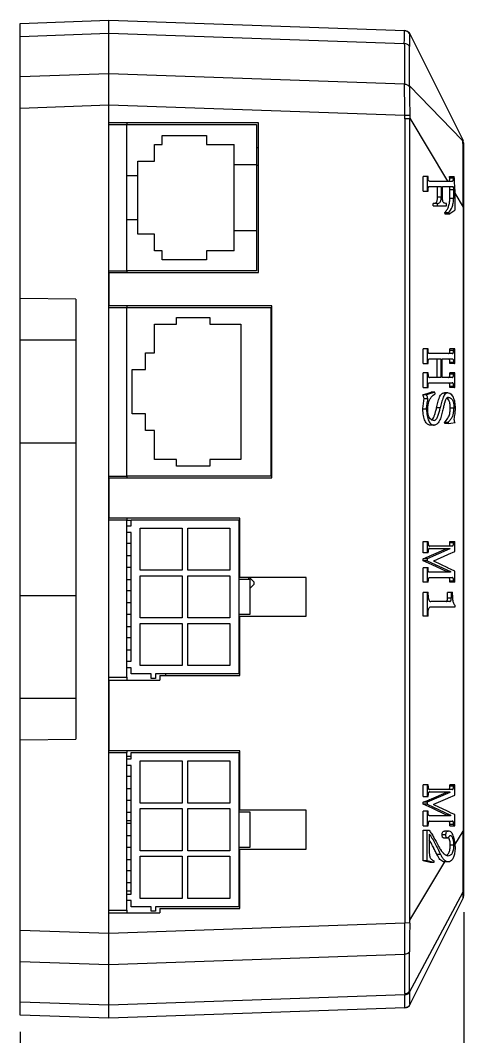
# Model space of a CAD drawing. Header units: millimetres. Extents: x -297 to 297, y -210 to 210.
# Drawn here: x 188.4 to 228.4, y 3.1 to 94.7 of the extents above; entities that cross this region are included whole.
import ezdxf

# ---------------------------------------------------------------- set-up
doc = ezdxf.new("R2010")
doc.units = ezdxf.units.MM
doc.layers.get('0').update_dxf_attribs({"lineweight": 20})
doc.styles.add('标准', font='')
doc.styles.get('标准').set_extended_font_data('arial')
doc.dimstyles.new('标准', dxfattribs={"dimscale": 1.5, "dimtxt": 3.333333, "dimasz": 5, "dimexe": 2, "dimexo": 1, "dimgap": 1.5, "dimtad": 1, "dimdec": 1, "dimdsep": 46, "dimtxsty": '标准', "dimcen": 2.5, "dimdle": 10, "dimclrd": 256, "dimclre": 256, "dimclrt": 7, "dimadec": 0, "dimazin": 0, "dimtfac": 0.714286, "dimtdec": 1, "dimtmove": 0, "dimatfit": 3, "dimfxl": 0, "dimtolj": 1, "dimarcsym": 0})

# ---------------------------------------------------------------- blocks, each defined once
blk = doc.blocks.new('*X9')
for points in [[(188.42, -9.115), (195.92, -7.865), (195.92, -10.365)], [(228.42, -9.115), (220.92, -7.865), (220.92, -10.365)]]:
    blk.add_hatch(color=256).paths.add_polyline_path(points, flags=0)
at = {"linetype": 'Continuous'}
for p, q in [((228.42, 14.282), (228.42, -12.115)), ((188.42, 3.501), (188.42, -12.115))]:
    blk.add_line(p, q, dxfattribs=at)
blk.add_line((188.42, -9.115), (228.42, -9.115))
at = {"color": 7, "insert": (208.42, -4.313), "char_height": 5, "width": 14.6875, "attachment_point": 5, "style": '标准'}
blk.add_mtext('40', dxfattribs=at)

msp = doc.modelspace()

# ---------------------------------------------------------------- linework, layer by layer
at = {"color": 7}
for p, q in [((188.42, 94.442), (196.42, 94.721)), ((188.42, 5.001), (188.42, 94.442)), ((196.42, 85.471), (196.42, 94.721)), ((196.42, 4.721), (196.42, 94.721)), ((196.42, 94.721), (223.123, 93.789)), ((188.42, 93.273), (196.42, 93.553)), ((196.42, 93.549), (223.064, 92.619)), ((223.35, 93.725), (223.123, 93.789)), ((223.522, 93.565), (223.35, 93.725)), ((223.552, 93.513), (223.389, 93.701)), ((223.553, 93.513), (223.522, 93.565)), ((223.552, 93.513), (228.367, 83.884)), ((223.531, 88.823), (223.519, 92.366)), ((196.42, 89.889), (188.42, 89.609)), ((223.085, 88.95), (196.42, 89.88)), ((223.531, 88.715), (223.531, 88.823)), ((223.531, 88.823), (228.287, 83.915)), ((196.42, 87.06), (188.42, 86.781)), ((223.119, 86.123), (196.42, 87.055)), ((223.553, 86.137), (223.119, 86.123)), ((223.123, 85.839), (223.119, 86.123)), ((223.553, 86.137), (223.553, 85.891)), ((209.92, 85.471), (196.42, 85.471)), ((196.42, 85.321), (198.02, 85.321)), ((198.02, 85.471), (198.02, 85.321)), ((198.02, 72.121), (198.02, 85.321)), ((198.02, 85.321), (209.72, 85.321)), ((209.72, 85.321), (209.72, 72.121)), ((209.92, 71.971), (209.92, 85.471)), ((223.552, 85.839), (223.123, 85.839)), ((223.552, 85.891), (226.955, 80.22)), ((223.552, 49.721), (223.552, 85.839)), ((201.22, 83.521), (201.22, 84.321)), ((201.22, 84.321), (205.22, 84.321)), ((205.22, 84.321), (205.22, 83.521)), ((200.52, 82.021), (200.52, 83.521)), ((200.52, 83.521), (201.22, 83.521)), ((205.22, 83.521), (207.72, 83.521)), ((207.72, 73.921), (207.72, 83.521)), ((228.301, 83.891), (228.284, 83.918)), ((228.42, 15.782), (228.42, 83.661)), ((209.92, 83.221), (209.72, 83.221)), ((199.02, 75.421), (199.02, 82.021)), ((199.02, 82.021), (200.52, 82.021)), ((207.72, 81.721), (209.72, 81.721)), ((209.92, 81.621), (209.72, 81.621)), ((198.02, 80.721), (199.02, 80.721)), ((224.774, 79.317), (224.774, 80.637)), ((225.214, 80.637), (224.774, 80.637)), ((225.11, 80.637), (225.11, 80.454)), ((225.214, 80.454), (225.214, 80.637)), ((227.145, 80.637), (227.567, 80.637)), ((225.11, 80.454), (225.11, 80.22)), ((225.11, 80.22), (225.11, 79.734)), ((225.11, 79.734), (225.11, 79.499)), ((225.286, 79.722), (225.33, 79.734)), ((225.329, 80.22), (227.387, 80.22)), ((225.33, 79.734), (226.394, 79.734)), ((226.059, 78.764), (226.059, 79.734)), ((226.394, 79.734), (226.394, 78.764)), ((226.499, 78.764), (226.499, 79.734)), ((226.499, 79.734), (227.394, 79.734)), ((227.155, 80.371), (227.154, 80.47)), ((227.485, 80.47), (227.155, 80.47)), ((224.774, 79.317), (225.214, 79.317)), ((225.11, 79.499), (225.11, 79.317)), ((225.214, 79.317), (225.214, 79.499)), ((226.394, 78.764), (226.059, 78.764)), ((227.17, 78.646), (227.17, 79.469)), ((227.17, 79.469), (227.505, 79.469)), ((227.505, 79.469), (227.505, 78.646)), ((227.611, 79.469), (227.609, 78.645)), ((227.609, 79.129), (228.367, 77.867)), ((225.677, 77.998), (225.677, 78.206)), ((226.067, 78.206), (225.677, 78.206)), ((225.677, 77.998), (226.88, 77.998)), ((226.012, 78.206), (226.012, 77.998)), ((226.801, 78.206), (226.712, 78.219)), ((226.88, 78.206), (226.801, 78.206)), ((226.88, 77.998), (226.88, 78.206)), ((227.505, 78.646), (227.17, 78.646)), ((227.609, 78.645), (227.61, 77.585)), ((228.367, 77.867), (228.368, 78.008)), ((228.368, 78.008), (228.369, 78.078)), ((228.369, 78.078), (228.42, 78.07)), ((226.719, 77.381), (226.786, 77.459)), ((226.748, 77.234), (226.719, 77.381)), ((226.719, 77.381), (227.054, 77.381)), ((227.083, 77.234), (226.748, 77.234)), ((227.054, 77.381), (227.083, 77.234)), ((227.083, 77.234), (227.258, 77.35)), ((227.225, 77.596), (227.305, 77.734)), ((227.258, 77.35), (227.433, 77.468)), ((227.433, 77.468), (227.61, 77.585)), ((228.367, 77.779), (228.367, 21.664)), ((228.42, 77.779), (228.367, 77.779)), ((199.02, 76.721), (198.02, 76.721)), ((200.52, 75.421), (199.02, 75.421)), ((200.52, 73.921), (200.52, 75.421)), ((209.72, 75.721), (207.72, 75.721)), ((201.22, 73.921), (200.52, 73.921)), ((201.22, 73.121), (201.22, 73.921)), ((205.22, 73.921), (205.22, 73.121)), ((207.72, 73.921), (205.22, 73.921)), ((205.22, 73.121), (201.22, 73.121)), ((196.42, 72.121), (198.02, 72.121)), ((196.42, 71.971), (196.42, 68.971)), ((196.42, 71.971), (209.92, 71.971)), ((198.02, 72.121), (198.02, 71.971)), ((209.72, 72.121), (198.02, 72.121)), ((193.42, 69.558), (188.42, 69.63)), ((193.42, 69.558), (193.42, 29.885)), ((211.12, 68.971), (196.42, 68.971)), ((196.42, 68.821), (198.02, 68.821)), ((198.02, 68.971), (198.02, 68.821)), ((198.02, 53.621), (198.02, 68.821)), ((198.02, 68.821), (211.02, 68.821)), ((211.02, 68.821), (211.02, 53.621)), ((211.12, 53.471), (211.12, 68.971)), ((202.52, 67.321), (202.52, 67.921)), ((202.52, 67.921), (205.52, 67.921)), ((205.52, 67.921), (205.52, 67.321)), ((200.52, 64.721), (200.52, 67.321)), ((200.52, 67.321), (202.52, 67.321)), ((205.52, 67.321), (208.32, 67.321)), ((208.32, 67.321), (208.32, 55.121)), ((193.42, 65.858), (188.42, 65.858)), ((224.774, 63.763), (224.774, 65.083)), ((225.214, 65.083), (224.774, 65.083)), ((225.11, 65.083), (225.11, 63.763)), ((225.214, 64.934), (225.214, 65.083)), ((227.61, 65.083), (227.17, 65.083)), ((227.17, 64.954), (227.17, 65.083)), ((227.505, 65.083), (227.505, 64.954)), ((227.61, 63.763), (227.61, 65.083)), ((199.72, 63.221), (199.72, 64.721)), ((199.72, 64.721), (200.52, 64.721)), ((225.327, 64.18), (226.36, 64.18)), ((227.39, 64.666), (225.329, 64.666)), ((226.024, 62.513), (226.024, 64.18)), ((226.36, 64.18), (226.36, 62.513)), ((226.464, 64.18), (227.39, 64.18)), ((226.464, 62.513), (226.464, 64.18)), ((227.166, 64.849), (227.17, 64.954)), ((227.505, 64.954), (227.17, 64.954)), ((198.52, 59.221), (198.52, 63.221)), ((198.52, 63.221), (199.72, 63.221)), ((224.774, 63.763), (225.214, 63.763)), ((225.214, 63.763), (225.214, 63.912)), ((227.17, 63.891), (227.505, 63.891)), ((227.17, 63.763), (227.17, 63.891)), ((227.575, 63.763), (227.17, 63.763)), ((227.505, 63.891), (227.505, 63.763)), ((227.575, 63.763), (227.61, 63.763)), ((225.214, 62.93), (224.774, 62.93)), ((224.774, 61.61), (224.774, 62.93)), ((225.11, 62.93), (225.11, 61.61)), ((225.214, 62.781), (225.214, 62.93)), ((226.36, 62.513), (225.327, 62.513)), ((227.39, 62.513), (226.464, 62.513)), ((227.166, 62.696), (227.17, 62.802)), ((227.61, 62.93), (227.17, 62.93)), ((227.17, 62.802), (227.17, 62.93)), ((227.505, 62.802), (227.17, 62.802)), ((227.505, 62.93), (227.505, 62.802)), ((227.61, 61.61), (227.61, 62.93)), ((224.774, 61.61), (225.214, 61.61)), ((225.214, 61.61), (225.214, 61.759)), ((225.329, 62.027), (227.39, 62.027)), ((227.17, 61.738), (227.505, 61.738)), ((227.17, 61.61), (227.17, 61.738)), ((227.575, 61.61), (227.17, 61.61)), ((227.505, 61.738), (227.505, 61.61)), ((227.575, 61.61), (227.61, 61.61)), ((211.12, 61.221), (211.02, 61.221)), ((211.12, 60.821), (211.02, 60.821)), ((224.74, 60.951), (225.474, 61.194)), ((225.075, 60.951), (224.74, 60.951)), ((225.179, 60.571), (224.844, 60.571)), ((225.809, 61.194), (225.075, 60.951)), ((225.809, 61.194), (225.474, 61.194)), ((225.839, 61.019), (225.809, 61.194)), ((227.027, 61.124), (226.692, 61.124)), ((225.075, 59.638), (224.74, 59.638)), ((226.308, 59.758), (225.973, 59.758)), ((227.54, 59.745), (227.205, 59.745)), ((199.72, 59.221), (198.52, 59.221)), ((199.72, 57.721), (199.72, 59.221)), ((200.52, 57.721), (199.72, 57.721)), ((200.52, 55.121), (200.52, 57.721)), ((225.75, 58.208), (225.415, 58.208)), ((226.684, 58.492), (226.802, 58.602)), ((226.684, 58.492), (227.019, 58.492)), ((226.713, 58.346), (226.684, 58.492)), ((227.049, 58.346), (226.713, 58.346)), ((227.019, 58.492), (227.049, 58.346)), ((227.049, 58.346), (227.247, 58.381)), ((227.247, 58.381), (227.644, 58.451)), ((188.42, 56.619), (193.42, 56.619)), ((202.52, 55.121), (200.52, 55.121)), ((202.52, 54.521), (202.52, 55.121)), ((205.52, 55.121), (205.52, 54.521)), ((208.32, 55.121), (205.52, 55.121)), ((205.52, 54.521), (202.52, 54.521)), ((196.42, 53.621), (198.02, 53.621)), ((196.42, 53.471), (196.42, 49.821)), ((196.42, 53.471), (211.12, 53.471)), ((198.02, 53.621), (198.02, 53.471)), ((211.02, 53.621), (198.02, 53.621)), ((208.22, 49.821), (196.42, 49.821)), ((196.42, 49.671), (198.02, 49.671)), ((198.02, 49.821), (198.02, 49.671)), ((198.02, 35.471), (198.02, 49.671)), ((198.42, 49.621), (198.02, 49.621)), ((198.42, 49.121), (198.42, 49.671)), ((198.42, 49.671), (208.12, 49.671)), ((208.12, 49.671), (208.12, 35.771)), ((208.22, 44.471), (208.22, 49.821)), ((223.552, 13.547), (223.552, 49.721)), ((198.02, 49.121), (198.42, 49.121)), ((199.22, 45.121), (199.22, 48.921)), ((199.22, 48.921), (203.02, 48.921)), ((203.02, 48.921), (203.02, 45.121)), ((203.52, 45.121), (203.52, 48.921)), ((203.52, 48.921), (207.32, 48.921)), ((207.32, 48.921), (207.32, 45.121)), ((198.42, 48.521), (198.02, 48.521)), ((198.42, 36.921), (198.42, 48.521)), ((208.22, 47.961), (208.12, 47.961)), ((224.774, 47.721), (225.214, 47.721)), ((224.774, 46.68), (224.774, 47.716)), ((225.11, 47.721), (225.11, 46.68)), ((225.214, 47.617), (225.214, 47.721)), ((227.17, 47.721), (227.61, 47.721)), ((227.17, 47.593), (227.17, 47.716)), ((227.505, 47.721), (227.505, 47.593)), ((227.61, 46.8), (227.61, 47.721)), ((198.42, 47.521), (198.02, 47.521)), ((208.22, 46.771), (208.12, 46.771)), ((227.174, 47.039), (225.11, 46.149)), ((225.214, 47.617), (225.219, 47.489)), ((225.214, 46.68), (225.214, 46.784)), ((227.39, 47.305), (225.329, 47.305)), ((225.329, 47.096), (227.174, 47.096)), ((225.512, 46.467), (226.839, 47.039)), ((226.839, 47.039), (226.839, 47.096)), ((227.174, 47.039), (226.839, 47.039)), ((227.046, 46.557), (227.61, 46.8)), ((227.166, 47.488), (227.17, 47.593)), ((227.505, 47.593), (227.17, 47.593)), ((227.174, 47.096), (227.174, 47.039)), ((198.42, 46.421), (198.02, 46.421)), ((225.214, 46.68), (224.774, 46.68)), ((224.774, 46.149), (225.25, 46.354)), ((225.11, 46.149), (224.774, 46.149)), ((224.774, 45.977), (224.774, 46.149)), ((225.11, 45.977), (224.774, 45.977)), ((225.573, 45.607), (224.774, 45.977)), ((225.11, 46.149), (225.11, 45.977)), ((225.11, 45.977), (227.217, 45.001)), ((225.25, 46.354), (225.338, 46.392)), ((225.338, 46.392), (225.376, 46.408)), ((225.376, 46.408), (225.512, 46.467)), ((225.72, 45.985), (226.98, 46.528)), ((225.72, 45.926), (225.72, 45.985)), ((226.977, 45.334), (225.72, 45.926)), ((226.98, 46.528), (227.046, 46.557)), ((198.02, 45.396), (198.42, 45.396)), ((203.02, 45.121), (199.22, 45.121)), ((207.32, 45.121), (203.52, 45.121)), ((224.774, 45.36), (225.214, 45.36)), ((224.774, 44.041), (224.774, 45.349)), ((225.11, 45.36), (225.11, 44.041)), ((225.214, 45.212), (225.214, 45.36)), ((227.217, 44.944), (225.329, 44.944)), ((226.882, 45.001), (225.573, 45.607)), ((227.217, 45.001), (226.882, 45.001)), ((226.882, 44.944), (226.882, 45.001)), ((227.027, 45.31), (226.977, 45.334)), ((227.302, 45.181), (227.027, 45.31)), ((227.217, 45.001), (227.217, 44.944)), ((227.61, 45.036), (227.302, 45.181)), ((227.61, 44.041), (227.61, 45.036)), ((198.02, 44.296), (198.42, 44.296)), ((199.22, 40.821), (199.22, 44.621)), ((199.22, 44.621), (203.02, 44.621)), ((203.02, 44.621), (203.02, 40.821)), ((203.52, 40.821), (203.52, 44.621)), ((203.52, 44.621), (207.32, 44.621)), ((207.32, 44.621), (207.32, 40.821)), ((208.22, 44.551), (208.12, 44.551)), ((208.12, 44.321), (209.12, 44.321)), ((214.22, 44.471), (208.22, 44.471)), ((209.02, 44.471), (209.02, 44.321)), ((209.52, 44.051), (209.1, 44.471)), ((209.12, 44.321), (209.12, 41.121)), ((209.52, 43.861), (209.52, 44.051)), ((214.22, 40.971), (214.22, 44.471)), ((225.214, 44.041), (224.774, 44.041)), ((225.214, 44.041), (225.214, 44.169)), ((225.329, 44.458), (227.39, 44.458)), ((227.17, 44.169), (227.505, 44.169)), ((227.17, 44.041), (227.17, 44.169)), ((227.61, 44.041), (227.17, 44.041)), ((227.505, 44.169), (227.505, 44.041)), ((198.42, 43.271), (198.02, 43.271)), ((209.12, 43.461), (209.52, 43.861)), ((224.774, 43.138), (225.214, 43.138)), ((224.774, 40.985), (224.774, 43.121)), ((225.11, 43.138), (225.11, 40.985)), ((225.214, 42.87), (225.214, 43.138)), ((226.962, 43.138), (227.401, 43.138)), ((226.962, 42.602), (226.962, 43.119)), ((227.297, 43.138), (227.297, 42.602)), ((227.401, 42.868), (227.401, 43.138)), ((193.42, 42.823), (188.42, 42.823)), ((198.42, 42.171), (198.02, 42.171)), ((227.169, 42.305), (225.442, 42.305)), ((226.956, 42.491), (226.962, 42.602)), ((227.297, 42.602), (226.962, 42.602)), ((225.214, 40.985), (225.214, 41.273)), ((225.445, 41.819), (227.644, 41.819)), ((227.644, 41.819), (227.644, 41.939)), ((198.02, 41.146), (198.42, 41.146)), ((203.02, 40.821), (199.22, 40.821)), ((199.22, 36.521), (199.22, 40.321)), ((199.22, 40.321), (203.02, 40.321)), ((203.02, 40.321), (203.02, 36.521)), ((207.32, 40.821), (203.52, 40.821)), ((203.52, 40.321), (207.32, 40.321)), ((203.52, 36.521), (203.52, 40.321)), ((207.32, 40.321), (207.32, 36.521)), ((209.12, 41.121), (208.12, 41.121)), ((208.22, 40.971), (214.22, 40.971)), ((208.22, 35.621), (208.22, 40.971)), ((225.214, 40.985), (224.774, 40.985)), ((198.02, 40.046), (198.42, 40.046)), ((208.12, 40.081), (208.22, 40.081)), ((198.42, 39.021), (198.02, 39.021)), ((208.12, 38.891), (208.22, 38.891)), ((198.42, 37.921), (198.02, 37.921)), ((198.02, 36.921), (198.42, 36.921)), ((208.12, 36.671), (208.22, 36.671)), ((198.42, 36.321), (198.02, 36.321)), ((198.42, 35.771), (198.42, 36.321)), ((200.22, 35.771), (198.42, 35.771)), ((203.02, 36.521), (199.22, 36.521)), ((200.22, 35.371), (200.22, 35.771)), ((208.12, 35.771), (200.62, 35.771)), ((200.62, 35.771), (200.62, 35.371)), ((201.52, 35.771), (201.52, 35.621)), ((207.32, 36.521), (203.52, 36.521)), ((196.42, 35.471), (198.02, 35.471)), ((196.42, 35.221), (201.02, 35.221)), ((196.42, 35.221), (196.42, 28.821)), ((198.02, 35.471), (198.02, 35.221)), ((200.62, 35.371), (200.22, 35.371)), ((201.02, 35.621), (208.22, 35.621)), ((201.02, 35.621), (201.02, 35.221)), ((188.42, 33.585), (193.42, 33.585)), ((188.42, 29.813), (193.42, 29.885)), ((208.22, 28.821), (196.42, 28.821)), ((196.42, 28.671), (198.02, 28.671)), ((198.02, 28.821), (198.02, 28.671)), ((198.02, 14.471), (198.02, 28.671)), ((198.42, 28.671), (208.12, 28.671)), ((198.42, 28.121), (198.42, 28.671)), ((208.12, 28.671), (208.12, 14.771)), ((208.22, 23.471), (208.22, 28.821)), ((198.42, 28.321), (198.02, 28.321)), ((198.02, 28.121), (198.42, 28.121)), ((198.42, 27.521), (198.02, 27.521)), ((198.42, 15.921), (198.42, 27.521)), ((199.22, 27.921), (203.02, 27.921)), ((199.22, 24.121), (199.22, 27.921)), ((203.02, 27.921), (203.02, 24.121)), ((203.52, 27.921), (207.32, 27.921)), ((203.52, 24.121), (203.52, 27.921)), ((207.32, 27.921), (207.32, 24.121)), ((198.42, 26.521), (198.02, 26.521)), ((225.214, 25.764), (224.774, 25.764)), ((224.774, 24.722), (224.774, 25.764)), ((225.11, 25.764), (225.11, 24.722)), ((225.214, 25.659), (225.214, 25.764)), ((225.214, 25.659), (225.219, 25.532)), ((227.61, 25.764), (227.17, 25.764)), ((227.17, 25.635), (227.17, 25.764)), ((227.505, 25.764), (227.505, 25.635)), ((227.61, 24.842), (227.61, 25.764)), ((198.42, 25.421), (198.02, 25.421)), ((227.174, 25.081), (225.11, 24.191)), ((225.214, 24.722), (225.214, 24.826)), ((227.39, 25.347), (225.329, 25.347)), ((225.329, 25.139), (227.174, 25.139)), ((225.512, 24.509), (226.839, 25.081)), ((226.839, 25.081), (226.839, 25.139)), ((227.174, 25.081), (226.839, 25.081)), ((227.046, 24.599), (227.61, 24.842)), ((227.168, 25.551), (227.17, 25.635)), ((227.505, 25.635), (227.17, 25.635)), ((227.174, 25.139), (227.174, 25.081)), ((198.02, 24.396), (198.42, 24.396)), ((203.02, 24.121), (199.22, 24.121)), ((207.32, 24.121), (203.52, 24.121)), ((224.774, 24.722), (225.214, 24.722)), ((224.774, 24.191), (225.25, 24.396)), ((225.11, 24.191), (224.774, 24.191)), ((224.774, 24.019), (224.774, 24.191)), ((225.11, 24.019), (224.774, 24.019)), ((225.573, 23.649), (224.774, 24.019)), ((225.11, 24.191), (225.11, 24.019)), ((225.11, 24.019), (227.217, 23.043)), ((225.25, 24.396), (225.338, 24.434)), ((225.338, 24.434), (225.376, 24.45)), ((225.376, 24.45), (225.512, 24.509)), ((225.72, 24.027), (226.975, 24.569)), ((225.72, 23.968), (225.72, 24.027)), ((226.97, 23.379), (225.72, 23.968)), ((226.975, 24.569), (227.046, 24.599)), ((198.02, 23.296), (198.42, 23.296)), ((199.22, 23.621), (203.02, 23.621)), ((199.22, 19.821), (199.22, 23.621)), ((203.02, 23.621), (203.02, 19.821)), ((203.52, 23.621), (207.32, 23.621)), ((203.52, 19.821), (203.52, 23.621)), ((207.32, 23.621), (207.32, 19.821)), ((208.12, 23.321), (209.12, 23.321)), ((214.22, 23.471), (208.22, 23.471)), ((209.12, 23.321), (209.12, 20.121)), ((214.22, 19.971), (214.22, 23.471)), ((225.214, 23.402), (224.774, 23.402)), ((224.774, 22.083), (224.774, 23.402)), ((225.11, 23.402), (225.11, 22.083)), ((225.214, 23.254), (225.214, 23.402)), ((227.217, 22.986), (225.329, 22.986)), ((226.882, 23.043), (225.573, 23.649)), ((227.217, 23.043), (226.882, 23.043)), ((226.882, 22.986), (226.882, 23.043)), ((227.027, 23.352), (226.97, 23.379)), ((227.302, 23.223), (227.027, 23.352)), ((227.217, 23.043), (227.217, 22.986)), ((227.61, 23.078), (227.302, 23.223)), ((227.61, 22.083), (227.61, 23.078)), ((198.42, 22.521), (198.02, 22.521)), ((198.42, 22.271), (198.02, 22.271)), ((224.774, 22.083), (225.214, 22.083)), ((225.214, 22.083), (225.214, 22.211)), ((225.329, 22.5), (227.39, 22.5)), ((227.17, 22.211), (227.505, 22.211)), ((227.17, 22.083), (227.17, 22.211)), ((227.17, 22.083), (227.575, 22.083)), ((227.505, 22.211), (227.505, 22.083)), ((227.575, 22.083), (227.61, 22.083)), ((198.42, 21.171), (198.02, 21.171)), ((224.774, 21.666), (225.29, 21.666)), ((224.774, 18.927), (224.774, 21.666)), ((225.11, 18.927), (225.11, 21.666)), ((225.318, 21.319), (225.318, 19.596)), ((226.811, 21.243), (226.476, 21.243)), ((227.026, 21.597), (226.691, 21.597)), ((227.632, 20.35), (228.367, 21.576)), ((228.42, 21.664), (228.367, 21.664)), ((226.954, 20.972), (226.619, 20.972)), ((226.985, 20.982), (226.954, 20.972)), ((227.54, 20.321), (227.205, 20.321)), ((198.02, 20.146), (198.42, 20.146)), ((203.02, 19.821), (199.22, 19.821)), ((199.22, 19.321), (203.02, 19.321)), ((199.22, 15.521), (199.22, 19.321)), ((203.02, 19.321), (203.02, 15.521)), ((207.32, 19.821), (203.52, 19.821)), ((203.52, 19.321), (207.32, 19.321)), ((203.52, 15.521), (203.52, 19.321)), ((207.32, 19.321), (207.32, 15.521)), ((209.12, 20.121), (208.12, 20.121)), ((208.22, 19.971), (214.22, 19.971)), ((208.22, 14.621), (208.22, 19.971)), ((225.735, 20.031), (225.713, 20.073)), ((226.34, 19.494), (226.005, 19.494)), ((226.074, 19.355), (226.005, 19.494)), ((198.02, 19.046), (198.42, 19.046)), ((223.552, 13.547), (226.714, 18.82)), ((225.11, 18.927), (224.774, 18.927)), ((225.399, 18.75), (224.774, 18.927)), ((225.735, 18.75), (225.11, 18.927)), ((225.735, 18.75), (225.399, 18.75)), ((225.735, 18.924), (225.735, 18.75)), ((227.029, 18.819), (226.694, 18.819)), ((198.42, 18.021), (198.02, 18.021)), ((198.42, 16.921), (198.02, 16.921)), ((198.02, 16.221), (198.42, 16.221)), ((198.02, 15.921), (198.42, 15.921)), ((208.12, 16.221), (208.22, 16.221)), ((223.538, 7.054), (228.382, 16.127)), ((228.404, 15.657), (228.413, 15.702)), ((228.413, 15.701), (228.418, 15.745)), ((228.418, 15.744), (228.42, 15.782)), ((198.42, 15.321), (198.02, 15.321)), ((198.42, 14.771), (198.42, 15.321)), ((200.22, 14.771), (198.42, 14.771)), ((203.02, 15.521), (199.22, 15.521)), ((200.22, 14.371), (200.22, 14.771)), ((208.12, 14.771), (200.62, 14.771)), ((200.62, 14.771), (200.62, 14.371)), ((207.32, 15.521), (203.52, 15.521)), ((223.552, 5.93), (228.367, 15.559)), ((196.42, 14.471), (198.02, 14.471)), ((196.42, 14.221), (201.02, 14.221)), ((196.42, 4.721), (196.42, 14.221)), ((198.02, 14.471), (198.02, 14.221)), ((200.62, 14.371), (200.22, 14.371)), ((201.02, 14.621), (208.22, 14.621)), ((201.02, 14.621), (201.02, 14.221)), ((196.42, 12.383), (223.123, 13.315)), ((223.553, 13.302), (223.119, 13.315)), ((188.42, 12.667), (196.42, 12.387)), ((196.42, 9.554), (223.097, 10.486)), ((223.538, 7.159), (223.537, 10.711)), ((188.42, 9.841), (196.42, 9.562)), ((223.097, 6.822), (196.42, 5.89)), ((223.097, 6.936), (223.097, 6.822)), ((196.42, 5.894), (188.42, 6.173)), ((223.119, 5.654), (196.42, 4.721)), ((223.123, 5.654), (223.352, 5.718)), ((196.42, 4.721), (188.42, 5.001))]:
    msp.add_line(p, q, dxfattribs=at)
msp.add_lwpolyline([(223.352, 5.718), (223.523, 5.879), (223.553, 5.93)], dxfattribs=at)
for centre, radius, start, end in [((223.089, 93.286), 0.506, 38.80508, 44.6719), ((223.532, 93.498), 0.0247, 331.56094, 350.73541), ((235.65, 92.401), 12.131, 179.86196, 180.16861), ((217.893, 85.865), 5.66, 359.73443, 0.26557), ((227.927, 83.588), 0.49, 33.81682, 42.07501), ((227.916, 83.581), 0.503, 28.03148, 33.82692), ((213.075, 79.782), 14.096, 2.7957, 3.47593), ((212.574, 79.651), 14.933, 3.14391, 3.78621), ((213.964, 79.591), 13.642, 3.70803, 4.39411), ((212.988, 79.529), 14.621, 2.74349, 3.7042), ((210.852, 79.433), 16.759, 1.06165, 2.72351), ((208.664, 79.384), 18.947, 0.79691, 1.08738), ((205.692, 79.346), 21.92, 0.32237, 0.7877), ((225.761, 78.456), 0.245, 288.38513, 295.41779), ((225.282, 78.564), 1.882, 340.95239, 346.987), ((225.844, 78.478), 1.64, 333.01536, 338.51154), ((238.91, 77.822), 10.543, 179.75725, 179.91744), ((238.609, 77.822), 10.242, 179.91663, 180.08076), ((238.302, 77.822), 9.935, 180.08151, 180.24977), ((255.031, 52.965), 29.256, 166.69304, 167.09369), ((242.022, 56.04), 15.889, 165.95236, 166.68383), ((219.944, 59.612), 7.701, 0.64041, 1.03192), ((225.55, 59.859), 1.774, 314.88906, 316.64461), ((238.301, 21.621), 9.934, 179.74815, 180.08578), ((238.796, 21.621), 10.43, 180.08384, 180.24584), ((223.601, 20.152), 4.042, 0.78825, 2.51475), ((191.553, 2.588), 38.375, 26.73588, 27.03534), ((168.203, -9.15), 64.509, 26.3613, 26.7165), ((227.919, 15.786), 0.501, 334.11662, 346.41781), ((198.252, 16.189), 30.13, 359.34819, 359.88257), ((227.918, 15.786), 0.501, 346.4048, 0.04099), ((216.008, 13.406), 7.546, 359.20878, 1.07118), ((-150.709, 8.663), 373.81, 359.73536, 0.27945), ((173.182, 7.172), 50.355, 359.86544, 359.98527), ((223.105, 6.148), 0.494, 296.37033, 306.08281), ((223.109, 6.148), 0.494, 296.54613, 304.23271), ((223.098, 6.156), 0.504, 306.16955, 320.52189), ((223.101, 6.154), 0.501, 320.49974, 334.50391), ((223.106, 6.154), 0.499, 322.02256, 333.38816)]:
    msp.add_arc(centre, radius, start, end, dxfattribs=at)
for points, knots in [([(223.064, 92.619), (223.063, 92.785), (223.066, 93.019), (223.07, 93.308), (223.075, 93.476), (223.08, 93.605), (223.088, 93.705), (223.094, 93.754), (223.104, 93.79), (223.112, 93.789)], [0, 0, 0, 0, 1518.45828, 2127.590317, 2634.610981, 3036.098407, 3325.107267, 3500.219667, 3569.384458, 3569.384458, 3569.384458, 3569.384458]), ([(223.554, 93.486), (223.546, 93.472), (223.542, 93.422), (223.537, 93.374), (223.535, 93.341)], [0, 0, 0, 0, 400.13518, 1210.920759, 1210.920759, 1210.920759, 1210.920759]), ([(223.064, 92.619), (223.067, 92.007), (223.07, 91.09), (223.076, 90.02), (223.08, 89.408), (223.086, 89.103), (223.085, 88.95)], [0, 0, 0, 0, 1066.235049, 1599.377813, 1865.973704, 2132.591077, 2132.591077, 2132.591077, 2132.591077]), ([(223.519, 92.366), (223.488, 92.442), (223.344, 92.575), (223.162, 92.615), (223.064, 92.619)], [0, 0, 0, 0, 550.729145, 1209.966689, 1209.966689, 1209.966689, 1209.966689]), ([(223.535, 93.341), (223.528, 93.222), (223.523, 92.918), (223.519, 92.615), (223.519, 92.431)], [0, 0, 0, 0, 475.214093, 1209.896873, 1209.896873, 1209.896873, 1209.896873]), ([(223.531, 88.715), (223.495, 88.786), (223.354, 88.907), (223.179, 88.946), (223.085, 88.949)], [0, 0, 0, 0, 556.267191, 1212.611024, 1212.611024, 1212.611024, 1212.611024]), ([(223.119, 86.123), (223.108, 86.633), (223.1, 87.575), (223.084, 88.517), (223.085, 88.949)], [0, 0, 0, 0, 655.058645, 1210.205719, 1210.205719, 1210.205719, 1210.205719]), ([(223.531, 88.715), (223.531, 88.323), (223.541, 87.464), (223.547, 86.604), (223.553, 86.137)], [0, 0, 0, 0, 552.315642, 1211.018584, 1211.018584, 1211.018584, 1211.018584]), ([(223.123, 85.839), (223.123, 79.795), (223.123, 70.73), (223.123, 58.642), (223.123, 49.577), (223.123, 42.023), (223.123, 35.979), (223.123, 31.446), (223.123, 27.669), (223.123, 24.647), (223.123, 22.381), (223.123, 20.115), (223.123, 18.226), (223.123, 16.715), (223.122, 15.582), (223.123, 14.638), (223.122, 13.882), (223.125, 13.504), (223.119, 13.316)], [0, 0, 0, 0, 1872.542365, 2808.813548, 3745.084732, 4681.355914, 5149.491506, 5617.627097, 6085.762689, 6319.830484, 6553.89828, 6787.966076, 7022.033871, 7139.067769, 7256.101667, 7373.135565, 7431.652514, 7490.170421, 7490.170421, 7490.170421, 7490.170421]), ([(228.285, 83.918), (228.285, 83.918), (228.285, 83.918), (228.284, 83.918), (228.284, 83.918)], [0, 0, 0, 0, 952.586577, 1245.984522, 1245.984522, 1245.984522, 1245.984522]), ([(228.291, 83.916), (228.31, 83.91), (228.338, 83.903), (228.361, 83.886), (228.367, 83.883)], [0, 0, 0, 0, 917.813983, 1246.159326, 1246.159326, 1246.159326, 1246.159326]), ([(228.349, 83.632), (228.345, 83.684), (228.335, 83.771), (228.316, 83.858), (228.301, 83.891)], [0, 0, 0, 0, 734.978519, 1246.122853, 1246.122853, 1246.122853, 1246.122853]), ([(228.372, 83.025), (228.371, 83.084), (228.367, 83.287), (228.361, 83.489), (228.349, 83.632)], [0, 0, 0, 0, 366.501642, 1246.842996, 1246.842996, 1246.842996, 1246.842996]), ([(228.369, 78.078), (228.38, 79.027), (228.384, 80.676), (228.385, 82.325), (228.372, 83.025)], [0, 0, 0, 0, 716.504031, 1245.075469, 1245.075469, 1245.075469, 1245.075469]), ([(225.329, 80.22), (225.314, 80.221), (225.278, 80.226), (225.232, 80.277), (225.216, 80.359), (225.214, 80.421), (225.214, 80.454)], [0, 0, 0, 0, 344.456936, 778.396678, 1433.566991, 2184.029718, 2184.029718, 2184.029718, 2184.029718]), ([(225.214, 79.499), (225.214, 79.547), (225.219, 79.626), (225.258, 79.706), (225.286, 79.722)], [0, 0, 0, 0, 730.556242, 1232.36125, 1232.36125, 1232.36125, 1232.36125]), ([(227.053, 80.22), (227.065, 80.221), (227.09, 80.223), (227.126, 80.251), (227.148, 80.304), (227.153, 80.347), (227.155, 80.371)], [0, 0, 0, 0, 375.367239, 808.095218, 1409.286268, 2203.378215, 2203.378215, 2203.378215, 2203.378215]), ([(227.17, 79.469), (227.17, 79.518), (227.164, 79.601), (227.135, 79.689), (227.108, 79.714)], [0, 0, 0, 0, 703.60715, 1243.601321, 1243.601321, 1243.601321, 1243.601321]), ([(227.387, 80.22), (227.402, 80.221), (227.438, 80.228), (227.479, 80.286), (227.488, 80.371), (227.486, 80.435), (227.485, 80.47)], [0, 0, 0, 0, 333.646287, 775.767715, 1451.956977, 2206.766449, 2206.766449, 2206.766449, 2206.766449]), ([(227.394, 79.734), (227.41, 79.733), (227.443, 79.723), (227.473, 79.675), (227.501, 79.592), (227.505, 79.519), (227.505, 79.469)], [0, 0, 0, 0, 340.265597, 689.985946, 1144.525302, 2207.871934, 2207.871934, 2207.871934, 2207.871934]), ([(226.003, 78.39), (226.015, 78.417), (226.052, 78.538), (226.058, 78.666), (226.059, 78.764)], [0, 0, 0, 0, 279.982988, 1238.374705, 1238.374705, 1238.374705, 1238.374705]), ([(226.173, 78.223), (226.206, 78.234), (226.275, 78.277), (226.353, 78.398), (226.389, 78.569), (226.393, 78.697), (226.394, 78.764)], [0, 0, 0, 0, 363.208798, 839.151453, 1483.265615, 2198.105629, 2198.105629, 2198.105629, 2198.105629]), ([(226.712, 78.219), (226.68, 78.228), (226.607, 78.269), (226.536, 78.396), (226.503, 78.568), (226.499, 78.697), (226.499, 78.764)], [0, 0, 0, 0, 355.39239, 838.639985, 1489.747906, 2200.954287, 2200.954287, 2200.954287, 2200.954287]), ([(225.866, 78.235), (225.879, 78.241), (225.94, 78.277), (225.982, 78.339), (226.003, 78.39)], [0, 0, 0, 0, 258.278457, 1238.016478, 1238.016478, 1238.016478, 1238.016478]), ([(226.909, 77.626), (226.923, 77.649), (226.984, 77.753), (227.031, 77.863), (227.061, 77.95)], [0, 0, 0, 0, 287.702898, 1244.744137, 1244.744137, 1244.744137, 1244.744137]), ([(227.116, 78.141), (227.125, 78.18), (227.158, 78.347), (227.167, 78.517), (227.17, 78.646)], [0, 0, 0, 0, 298.688697, 1245.064245, 1245.064245, 1245.064245, 1245.064245]), ([(227.37, 77.877), (227.415, 77.992), (227.486, 78.246), (227.503, 78.508), (227.505, 78.646)], [0, 0, 0, 0, 588.09198, 1246.55873, 1246.55873, 1246.55873, 1246.55873]), ([(226.786, 77.459), (226.797, 77.471), (226.841, 77.525), (226.881, 77.581), (226.909, 77.626)], [0, 0, 0, 0, 299.146994, 1244.245507, 1244.245507, 1244.245507, 1244.245507]), ([(227.054, 77.381), (227.069, 77.398), (227.13, 77.466), (227.187, 77.538), (227.225, 77.596)], [0, 0, 0, 0, 299.004171, 1245.964152, 1245.964152, 1245.964152, 1245.964152]), ([(225.329, 64.666), (225.313, 64.666), (225.272, 64.676), (225.23, 64.74), (225.216, 64.83), (225.214, 64.898), (225.214, 64.934)], [0, 0, 0, 0, 342.00341, 805.186922, 1480.334949, 2219.874282, 2219.874282, 2219.874282, 2219.874282]), ([(225.214, 63.912), (225.214, 63.946), (225.217, 64.013), (225.236, 64.098), (225.27, 64.167), (225.311, 64.179), (225.327, 64.18)], [0, 0, 0, 0, 727.993113, 1388.886461, 1879.954328, 2221.273782, 2221.273782, 2221.273782, 2221.273782]), ([(227.054, 64.666), (227.067, 64.667), (227.097, 64.671), (227.135, 64.71), (227.158, 64.772), (227.164, 64.822), (227.166, 64.849)], [0, 0, 0, 0, 370.238002, 824.115989, 1461.090383, 2239.85022, 2239.85022, 2239.85022, 2239.85022]), ([(227.17, 63.891), (227.169, 63.945), (227.166, 64.024), (227.137, 64.115), (227.115, 64.152), (227.101, 64.164)], [0, 0, 0, 0, 1006.351407, 1442.942874, 1779.540895, 1779.540895, 1779.540895, 1779.540895]), ([(227.39, 64.666), (227.407, 64.667), (227.451, 64.678), (227.491, 64.751), (227.503, 64.845), (227.505, 64.917), (227.505, 64.954)], [0, 0, 0, 0, 340.624234, 823.250472, 1510.4793, 2243.313554, 2243.313554, 2243.313554, 2243.313554]), ([(227.39, 64.18), (227.398, 64.179), (227.416, 64.177), (227.447, 64.158), (227.473, 64.113), (227.501, 64.022), (227.505, 63.945), (227.505, 63.891)], [0, 0, 0, 0, 203.888371, 427.178943, 872.532304, 1445.677419, 2760.961034, 2760.961034, 2760.961034, 2760.961034]), ([(225.214, 62.781), (225.214, 62.746), (225.216, 62.678), (225.229, 62.588), (225.271, 62.523), (225.311, 62.514), (225.327, 62.513)], [0, 0, 0, 0, 735.650591, 1417.872529, 1884.69685, 2225.070038, 2225.070038, 2225.070038, 2225.070038]), ([(227.054, 62.513), (227.067, 62.514), (227.097, 62.519), (227.135, 62.558), (227.158, 62.62), (227.164, 62.669), (227.166, 62.696)], [0, 0, 0, 0, 371.571284, 828.113558, 1466.442132, 2245.899869, 2245.899869, 2245.899869, 2245.899869]), ([(227.39, 62.513), (227.407, 62.515), (227.45, 62.525), (227.49, 62.598), (227.504, 62.693), (227.505, 62.765), (227.505, 62.802)], [0, 0, 0, 0, 341.972246, 827.100205, 1514.609048, 2249.370368, 2249.370368, 2249.370368, 2249.370368]), ([(225.214, 61.759), (225.214, 61.794), (225.217, 61.861), (225.237, 61.947), (225.272, 62.014), (225.313, 62.026), (225.329, 62.027)], [0, 0, 0, 0, 733.784157, 1395.479588, 1883.668078, 2227.340324, 2227.340324, 2227.340324, 2227.340324]), ([(227.17, 61.738), (227.169, 61.793), (227.166, 61.871), (227.137, 61.963), (227.115, 62), (227.101, 62.011)], [0, 0, 0, 0, 1009.362158, 1447.713173, 1783.668186, 1783.668186, 1783.668186, 1783.668186]), ([(227.505, 61.738), (227.505, 61.775), (227.503, 61.836), (227.488, 61.919), (227.466, 61.979), (227.432, 62.021), (227.402, 62.025), (227.39, 62.027)], [0, 0, 0, 0, 893.565584, 1524.208289, 2064.157988, 2457.803041, 2767.851609, 2767.851609, 2767.851609, 2767.851609]), ([(224.844, 60.571), (224.842, 60.608), (224.836, 60.678), (224.807, 60.775), (224.771, 60.863), (224.75, 60.921), (224.74, 60.951)], [0, 0, 0, 0, 623.795717, 1180.650389, 1702.723345, 2226.033891, 2226.033891, 2226.033891, 2226.033891]), ([(224.74, 59.638), (224.741, 59.718), (224.744, 59.877), (224.777, 60.109), (224.825, 60.337), (224.841, 60.492), (224.844, 60.571)], [0, 0, 0, 0, 572.784032, 1123.668834, 1664.989864, 2226.788817, 2226.788817, 2226.788817, 2226.788817]), ([(225.179, 60.571), (225.177, 60.608), (225.17, 60.678), (225.142, 60.775), (225.106, 60.863), (225.086, 60.922), (225.075, 60.951)], [0, 0, 0, 0, 623.553753, 1183.118366, 1706.169774, 2229.620788, 2229.620788, 2229.620788, 2229.620788]), ([(225.075, 59.638), (225.076, 59.718), (225.079, 59.876), (225.113, 60.109), (225.16, 60.337), (225.177, 60.492), (225.179, 60.571)], [0, 0, 0, 0, 573.406191, 1124.338055, 1668.056276, 2230.381079, 2230.381079, 2230.381079, 2230.381079]), ([(225.179, 59.617), (225.18, 59.698), (225.192, 59.996), (225.252, 60.297), (225.342, 60.495)], [0, 0, 0, 0, 340.984836, 1259.234982, 1259.234982, 1259.234982, 1259.234982]), ([(225.342, 60.495), (225.382, 60.584), (225.473, 60.739), (225.605, 60.859), (225.669, 60.907)], [0, 0, 0, 0, 692.375969, 1259.473774, 1259.473774, 1259.473774, 1259.473774]), ([(225.973, 59.758), (226.011, 59.925), (226.068, 60.172), (226.159, 60.495), (226.244, 60.768), (226.361, 61.015), (226.56, 61.114), (226.65, 61.123), (226.692, 61.124)], [0, 0, 0, 0, 999.588946, 1484.712782, 1954.466087, 2696.25374, 2965.215624, 3214.065069, 3214.065069, 3214.065069, 3214.065069]), ([(227.027, 61.124), (226.985, 61.123), (226.896, 61.112), (226.761, 61.05), (226.648, 60.91), (226.532, 60.641), (226.424, 60.249), (226.346, 59.925), (226.308, 59.758)], [0, 0, 0, 0, 248.812659, 517.935709, 849.845477, 1270.299841, 2224.088271, 3223.224681, 3223.224681, 3223.224681, 3223.224681]), ([(227.057, 60.708), (227.023, 60.705), (226.949, 60.694), (226.848, 60.613), (226.774, 60.477), (226.74, 60.369), (226.722, 60.31)], [0, 0, 0, 0, 407.454452, 882.236928, 1501.605559, 2248.365186, 2248.365186, 2248.365186, 2248.365186]), ([(227.157, 60.25), (227.135, 60.34), (227.078, 60.496), (226.96, 60.611), (226.903, 60.649)], [0, 0, 0, 0, 732.186202, 1269.264266, 1269.264266, 1269.264266, 1269.264266]), ([(227.027, 61.124), (227.226, 61.114), (227.483, 60.753), (227.62, 60.264), (227.64, 59.927), (227.644, 59.751)], [0, 0, 0, 0, 737.790111, 1307.351459, 1963.247238, 1963.247238, 1963.247238, 1963.247238]), ([(227.057, 60.708), (227.088, 60.705), (227.152, 60.696), (227.245, 60.651), (227.33, 60.575), (227.416, 60.472), (227.477, 60.324), (227.532, 60.079), (227.539, 59.88), (227.54, 59.745)], [0, 0, 0, 0, 294.587582, 608.128658, 965.644163, 1372.474229, 1874.951418, 2466.743462, 3750.760327, 3750.760327, 3750.760327, 3750.760327]), ([(225.415, 58.208), (225.371, 58.209), (225.277, 58.223), (225.147, 58.304), (225.03, 58.431), (224.923, 58.601), (224.834, 58.816), (224.755, 59.165), (224.741, 59.446), (224.74, 59.638)], [0, 0, 0, 0, 286.313279, 602.748454, 971.925247, 1401.953067, 1902.661857, 2475.572101, 3719.990736, 3719.990736, 3719.990736, 3719.990736]), ([(225.075, 59.638), (225.077, 59.446), (225.091, 59.165), (225.17, 58.816), (225.258, 58.601), (225.365, 58.431), (225.483, 58.304), (225.613, 58.223), (225.706, 58.209), (225.75, 58.208)], [0, 0, 0, 0, 1243.251524, 1815.624351, 2315.863632, 2745.486615, 3114.318274, 3430.456256, 3716.501863, 3716.501863, 3716.501863, 3716.501863]), ([(225.246, 59.061), (225.233, 59.103), (225.189, 59.286), (225.18, 59.474), (225.179, 59.617)], [0, 0, 0, 0, 296.221064, 1260.555401, 1260.555401, 1260.555401, 1260.555401]), ([(225.751, 58.624), (225.825, 58.629), (225.936, 58.72), (226.027, 58.873), (226.176, 59.205), (226.251, 59.509), (226.308, 59.758)], [0, 0, 0, 0, 383.435907, 640.028167, 930.727588, 2243.696904, 2243.696904, 2243.696904, 2243.696904]), ([(225.86, 59.319), (225.87, 59.355), (225.911, 59.5), (225.947, 59.647), (225.973, 59.758)], [0, 0, 0, 0, 309.898379, 1264.391872, 1264.391872, 1264.391872, 1264.391872]), ([(226.722, 60.31), (226.711, 60.277), (226.671, 60.139), (226.635, 60.001), (226.609, 59.896)], [0, 0, 0, 0, 312.384757, 1267.563096, 1267.563096, 1267.563096, 1267.563096]), ([(226.84, 58.641), (226.953, 58.761), (227.112, 58.999), (227.193, 59.392), (227.204, 59.624), (227.205, 59.745)], [0, 0, 0, 0, 743.147654, 1242.294676, 1787.146216, 1787.146216, 1787.146216, 1787.146216]), ([(227.019, 58.492), (227.085, 58.551), (227.223, 58.68), (227.501, 59.064), (227.538, 59.467), (227.54, 59.745)], [0, 0, 0, 0, 337.291618, 723.694347, 1790.059492, 1790.059492, 1790.059492, 1790.059492]), ([(227.205, 59.745), (227.205, 59.788), (227.202, 59.957), (227.187, 60.127), (227.157, 60.25)], [0, 0, 0, 0, 325.80174, 1271.407829, 1271.407829, 1271.407829, 1271.407829]), ([(227.644, 59.698), (227.643, 59.617), (227.639, 59.455), (227.599, 59.139), (227.546, 58.906), (227.54, 58.748)], [0, 0, 0, 0, 459.804581, 904.634313, 1791.326793, 1791.326793, 1791.326793, 1791.326793]), ([(225.751, 58.624), (225.704, 58.626), (225.606, 58.636), (225.383, 58.737), (225.287, 58.927), (225.246, 59.061)], [0, 0, 0, 0, 351.98903, 729.067255, 1776.40893, 1776.40893, 1776.40893, 1776.40893]), ([(225.528, 58.667), (225.572, 58.698), (225.65, 58.793), (225.703, 58.9), (225.73, 58.96)], [0, 0, 0, 0, 567.576187, 1263.804211, 1263.804211, 1263.804211, 1263.804211]), ([(225.73, 58.96), (225.743, 58.988), (225.792, 59.105), (225.832, 59.227), (225.86, 59.319)], [0, 0, 0, 0, 302.375688, 1264.33944, 1264.33944, 1264.33944, 1264.33944]), ([(226.514, 59.5), (226.478, 59.334), (226.402, 59.019), (226.271, 58.651), (226.129, 58.417), (226.013, 58.294), (225.884, 58.223), (225.793, 58.209), (225.75, 58.208)], [0, 0, 0, 0, 1028.569118, 1953.917364, 2345.60089, 2677.804114, 2960.700086, 3220.231388, 3220.231388, 3220.231388, 3220.231388]), ([(227.54, 58.748), (227.542, 58.685), (227.55, 58.574), (227.613, 58.483), (227.644, 58.451)], [0, 0, 0, 0, 745.132055, 1275.646144, 1275.646144, 1275.646144, 1275.646144]), ([(225.329, 47.096), (225.311, 47.095), (225.28, 47.082), (225.255, 47.042), (225.231, 46.984), (225.217, 46.895), (225.214, 46.822), (225.214, 46.784)], [0, 0, 0, 0, 424.952429, 717.831067, 1075.422773, 1906.174679, 2793.013663, 2793.013663, 2793.013663, 2793.013663]), ([(225.219, 47.489), (225.221, 47.462), (225.228, 47.413), (225.25, 47.351), (225.287, 47.311), (225.317, 47.306), (225.329, 47.305)], [0, 0, 0, 0, 786.214382, 1433.419861, 1900.666108, 2274.5677, 2274.5677, 2274.5677, 2274.5677]), ([(227.11, 47.324), (227.118, 47.332), (227.155, 47.379), (227.163, 47.441), (227.166, 47.488)], [0, 0, 0, 0, 248.003584, 1294.559064, 1294.559064, 1294.559064, 1294.559064]), ([(227.39, 47.305), (227.407, 47.306), (227.451, 47.317), (227.491, 47.39), (227.503, 47.484), (227.505, 47.556), (227.505, 47.593)], [0, 0, 0, 0, 349.041125, 843.593153, 1547.80354, 2298.746273, 2298.746273, 2298.746273, 2298.746273]), ([(225.329, 44.944), (225.313, 44.944), (225.272, 44.954), (225.23, 45.018), (225.216, 45.108), (225.214, 45.176), (225.214, 45.212)], [0, 0, 0, 0, 350.886502, 829.744988, 1524.468668, 2283.445816, 2283.445816, 2283.445816, 2283.445816]), ([(225.329, 44.458), (225.312, 44.455), (225.276, 44.445), (225.246, 44.391), (225.218, 44.301), (225.214, 44.222), (225.214, 44.169)], [0, 0, 0, 0, 348.896089, 717.167897, 1193.585273, 2285.702081, 2285.702081, 2285.702081, 2285.702081]), ([(227.17, 44.169), (227.169, 44.223), (227.166, 44.302), (227.138, 44.393), (227.115, 44.43), (227.101, 44.441)], [0, 0, 0, 0, 1030.803918, 1479.090688, 1823.283068, 1823.283068, 1823.283068, 1823.283068]), ([(227.505, 44.169), (227.505, 44.205), (227.503, 44.267), (227.488, 44.35), (227.466, 44.409), (227.432, 44.452), (227.402, 44.456), (227.39, 44.458)], [0, 0, 0, 0, 914.651035, 1560.175004, 2112.865886, 2515.799775, 2833.164553, 2833.164553, 2833.164553, 2833.164553]), ([(225.214, 42.87), (225.215, 42.798), (225.219, 42.657), (225.247, 42.473), (225.324, 42.33), (225.409, 42.308), (225.442, 42.305)], [0, 0, 0, 0, 748.268424, 1446.23425, 1942.13558, 2291.369209, 2291.369209, 2291.369209, 2291.369209]), ([(226.833, 42.305), (226.847, 42.306), (226.878, 42.313), (226.916, 42.353), (226.943, 42.415), (226.952, 42.464), (226.956, 42.491)], [0, 0, 0, 0, 393.529982, 875.772234, 1523.708378, 2311.468331, 2311.468331, 2311.468331, 2311.468331]), ([(227.169, 42.305), (227.187, 42.306), (227.231, 42.321), (227.273, 42.393), (227.295, 42.489), (227.296, 42.563), (227.297, 42.602)], [0, 0, 0, 0, 361.166905, 863.212465, 1550.276184, 2314.998635, 2314.998635, 2314.998635, 2314.998635]), ([(227.424, 42.476), (227.439, 42.366), (227.479, 42.17), (227.587, 42.001), (227.644, 41.939)], [0, 0, 0, 0, 745.312725, 1306.827737, 1306.827737, 1306.827737, 1306.827737]), ([(225.214, 41.273), (225.215, 41.344), (225.22, 41.48), (225.256, 41.657), (225.33, 41.793), (225.412, 41.816), (225.445, 41.819)], [0, 0, 0, 0, 755.649817, 1443.199813, 1942.158603, 2295.498173, 2295.498173, 2295.498173, 2295.498173]), ([(225.329, 25.139), (225.311, 25.137), (225.28, 25.124), (225.255, 25.084), (225.231, 25.026), (225.217, 24.937), (225.214, 24.864), (225.214, 24.826)], [0, 0, 0, 0, 440.290156, 743.739607, 1114.237802, 1974.97388, 2893.821374, 2893.821374, 2893.821374, 2893.821374]), ([(225.219, 25.532), (225.221, 25.505), (225.228, 25.455), (225.25, 25.393), (225.287, 25.353), (225.317, 25.348), (225.329, 25.347)], [0, 0, 0, 0, 817.26423, 1490.029699, 1975.728833, 2364.396865, 2364.396865, 2364.396865, 2364.396865]), ([(227.101, 25.36), (227.125, 25.375), (227.159, 25.442), (227.166, 25.51), (227.168, 25.551)], [0, 0, 0, 0, 550.782436, 1345.16439, 1345.16439, 1345.16439, 1345.16439]), ([(227.39, 25.347), (227.407, 25.348), (227.451, 25.359), (227.491, 25.432), (227.503, 25.526), (227.505, 25.598), (227.505, 25.635)], [0, 0, 0, 0, 362.730032, 876.6777, 1608.506236, 2388.899896, 2388.899896, 2388.899896, 2388.899896]), ([(225.329, 22.986), (225.313, 22.986), (225.272, 22.996), (225.23, 23.06), (225.216, 23.15), (225.214, 23.218), (225.214, 23.254)], [0, 0, 0, 0, 365.039466, 863.171954, 1585.954885, 2375.537712, 2375.537712, 2375.537712, 2375.537712]), ([(225.329, 22.5), (225.312, 22.498), (225.276, 22.487), (225.246, 22.433), (225.218, 22.343), (225.214, 22.265), (225.214, 22.211)], [0, 0, 0, 0, 363.046012, 746.25355, 1241.992636, 2378.401624, 2378.401624, 2378.401624, 2378.401624]), ([(227.17, 22.211), (227.169, 22.265), (227.166, 22.344), (227.138, 22.435), (227.115, 22.472), (227.101, 22.484)], [0, 0, 0, 0, 1066.73647, 1530.599926, 1886.710986, 1886.710986, 1886.710986, 1886.710986]), ([(227.505, 22.211), (227.505, 22.247), (227.503, 22.309), (227.488, 22.392), (227.466, 22.451), (227.432, 22.494), (227.402, 22.498), (227.39, 22.5)], [0, 0, 0, 0, 948.26779, 1617.517114, 2190.521398, 2608.264573, 2937.293662, 2937.293662, 2937.293662, 2937.293662]), ([(225.292, 21.666), (225.373, 21.573), (225.523, 21.364), (225.802, 20.905), (225.993, 20.537), (226.12, 20.287)], [0, 0, 0, 0, 431.355589, 895.985235, 1874.682964, 1874.682964, 1874.682964, 1874.682964]), ([(225.319, 21.319), (225.373, 21.263), (225.467, 21.127), (225.635, 20.835), (225.853, 20.455), (226.098, 19.98), (226.259, 19.657), (226.339, 19.494)], [0, 0, 0, 0, 325.523166, 683.292447, 1409.528583, 2157.850509, 2917.326897, 2917.326897, 2917.326897, 2917.326897]), ([(226.476, 21.243), (226.477, 21.298), (226.483, 21.398), (226.526, 21.524), (226.609, 21.591), (226.665, 21.596), (226.691, 21.597)], [0, 0, 0, 0, 853.296742, 1538.566075, 2001.563631, 2396.485947, 2396.485947, 2396.485947, 2396.485947]), ([(226.619, 20.972), (226.601, 20.973), (226.559, 20.98), (226.504, 21.037), (226.48, 21.131), (226.476, 21.204), (226.476, 21.243)], [0, 0, 0, 0, 383.444349, 860.258018, 1568.633808, 2399.097319, 2399.097319, 2399.097319, 2399.097319]), ([(226.811, 21.243), (226.812, 21.298), (226.819, 21.398), (226.861, 21.525), (226.944, 21.59), (227.001, 21.596), (227.026, 21.597)], [0, 0, 0, 0, 855.903139, 1543.034187, 2005.699426, 2400.185911, 2400.185911, 2400.185911, 2400.185911]), ([(226.954, 20.972), (226.936, 20.973), (226.894, 20.98), (226.839, 21.036), (226.816, 21.131), (226.811, 21.204), (226.811, 21.243)], [0, 0, 0, 0, 384.133819, 860.487148, 1570.63646, 2402.795622, 2402.795622, 2402.795622, 2402.795622]), ([(227.211, 21.177), (227.191, 21.175), (227.147, 21.168), (227.093, 21.115), (227.056, 21.047), (227.019, 21.005), (226.998, 20.99)], [0, 0, 0, 0, 488.454748, 1065.438737, 1777.399427, 2404.963856, 2404.963856, 2404.963856, 2404.963856]), ([(227.379, 21.376), (227.336, 21.444), (227.237, 21.561), (227.09, 21.594), (227.026, 21.597)], [0, 0, 0, 0, 757.437726, 1355.470509, 1355.470509, 1355.470509, 1355.470509]), ([(227.539, 20.321), (227.537, 20.424), (227.528, 20.622), (227.476, 20.858), (227.41, 21.016), (227.356, 21.106), (227.287, 21.162), (227.235, 21.175), (227.211, 21.177)], [0, 0, 0, 0, 1096.401194, 2097.949051, 2537.045492, 2907.707308, 3201.840037, 3457.233863, 3457.233863, 3457.233863, 3457.233863]), ([(227.64, 20.33), (227.631, 20.526), (227.596, 20.812), (227.488, 21.159), (227.42, 21.311), (227.379, 21.376)], [0, 0, 0, 0, 1028.479481, 1489.514124, 1892.8819, 1892.8819, 1892.8819, 1892.8819]), ([(228.382, 16.127), (228.384, 16.865), (228.383, 18.681), (228.379, 20.497), (228.367, 21.576)], [0, 0, 0, 0, 555.322112, 1367.516255, 1367.516255, 1367.516255, 1367.516255]), ([(225.713, 20.073), (225.681, 20.136), (225.555, 20.381), (225.421, 20.623), (225.319, 20.801)], [0, 0, 0, 0, 343.27183, 1348.540088, 1348.540088, 1348.540088, 1348.540088]), ([(226.12, 20.287), (226.141, 20.249), (226.224, 20.1), (226.311, 19.953), (226.382, 19.849)], [0, 0, 0, 0, 348.157807, 1352.982329, 1352.982329, 1352.982329, 1352.982329]), ([(226.997, 19.375), (227.063, 19.376), (227.213, 19.4), (227.416, 19.588), (227.524, 19.919), (227.538, 20.178), (227.539, 20.321)], [0, 0, 0, 0, 393.50613, 869.854126, 1562.796168, 2413.340762, 2413.340762, 2413.340762, 2413.340762]), ([(227.205, 20.321), (227.202, 20.457), (227.191, 20.656), (227.125, 20.9), (227.08, 21.007), (227.052, 21.053)], [0, 0, 0, 0, 1023.261126, 1485.962519, 1890.977685, 1890.977685, 1890.977685, 1890.977685]), ([(227.16, 19.859), (227.168, 19.896), (227.197, 20.048), (227.204, 20.203), (227.205, 20.321)], [0, 0, 0, 0, 326.051282, 1359.667366, 1359.667366, 1359.667366, 1359.667366]), ([(225.318, 19.596), (225.319, 19.57), (225.324, 19.471), (225.338, 19.372), (225.359, 19.301)], [0, 0, 0, 0, 350.444222, 1349.40198, 1349.40198, 1349.40198, 1349.40198]), ([(225.359, 19.301), (225.37, 19.261), (225.42, 19.137), (225.515, 19.03), (225.594, 18.984)], [0, 0, 0, 0, 420.898163, 1350.82597, 1350.82597, 1350.82597, 1350.82597]), ([(226.694, 18.819), (226.636, 18.823), (226.515, 18.85), (226.347, 18.961), (226.197, 19.135), (226.115, 19.277), (226.074, 19.355)], [0, 0, 0, 0, 486.098305, 1028.243765, 1666.746847, 2406.623735, 2406.623735, 2406.623735, 2406.623735]), ([(227.027, 18.819), (226.962, 18.823), (226.821, 18.859), (226.633, 19.004), (226.473, 19.225), (226.384, 19.4), (226.339, 19.494)], [0, 0, 0, 0, 470.851816, 1010.932809, 1661.933171, 2409.489056, 2409.489056, 2409.489056, 2409.489056]), ([(226.382, 19.849), (226.394, 19.831), (226.443, 19.763), (226.494, 19.697), (226.535, 19.65)], [0, 0, 0, 0, 350.749294, 1355.611938, 1355.611938, 1355.611938, 1355.611938]), ([(226.535, 19.65), (226.55, 19.634), (226.605, 19.575), (226.666, 19.52), (226.715, 19.486)], [0, 0, 0, 0, 357.610424, 1357.1498, 1357.1498, 1357.1498, 1357.1498]), ([(226.715, 19.486), (226.738, 19.47), (226.824, 19.416), (226.923, 19.381), (226.997, 19.375)], [0, 0, 0, 0, 363.653435, 1358.889132, 1358.889132, 1358.889132, 1358.889132]), ([(226.876, 19.423), (226.941, 19.457), (227.075, 19.586), (227.135, 19.758), (227.16, 19.859)], [0, 0, 0, 0, 563.354214, 1359.670767, 1359.670767, 1359.670767, 1359.670767]), ([(227.616, 19.714), (227.6, 19.583), (227.557, 19.346), (227.42, 19.054), (227.243, 18.858), (227.093, 18.822), (227.027, 18.819)], [0, 0, 0, 0, 825.352279, 1494.986366, 2004.534012, 2414.906157, 2414.906157, 2414.906157, 2414.906157]), ([(228.369, 15.568), (228.375, 15.598), (228.376, 15.692), (228.379, 15.784), (228.38, 15.846)], [0, 0, 0, 0, 460.328928, 1379.057601, 1379.057601, 1379.057601, 1379.057601]), ([(223.097, 10.486), (223.096, 10.689), (223.095, 11.632), (223.103, 12.575), (223.119, 13.315)], [0, 0, 0, 0, 292.428141, 1357.297027, 1357.297027, 1357.297027, 1357.297027]), ([(223.553, 13.302), (223.55, 13.064), (223.54, 12.2), (223.536, 11.337), (223.537, 10.711)], [0, 0, 0, 0, 374.198576, 1355.477668, 1355.477668, 1355.477668, 1355.477668]), ([(223.537, 10.711), (223.519, 10.678), (223.409, 10.546), (223.228, 10.491), (223.097, 10.486)], [0, 0, 0, 0, 303.280883, 1362.165807, 1362.165807, 1362.165807, 1362.165807]), ([(223.119, 5.654), (223.117, 5.654), (223.113, 5.662), (223.109, 5.686), (223.104, 5.744), (223.101, 5.837), (223.098, 5.969), (223.096, 6.136), (223.096, 6.336), (223.096, 6.569), (223.096, 6.734), (223.097, 6.822)], [0, 0, 0, 0, 27.143861, 92.173674, 344.12717, 756.896369, 1329.612951, 2061.091892, 2937.827916, 3948.969931, 5097.277149, 5097.277149, 5097.277149, 5097.277149]), ([(223.097, 6.936), (223.144, 6.938), (223.309, 6.959), (223.479, 7.054), (223.538, 7.159)], [0, 0, 0, 0, 384.812378, 1372.227694, 1372.227694, 1372.227694, 1372.227694]), ([(223.537, 7.045), (223.519, 7.012), (223.409, 6.88), (223.228, 6.826), (223.097, 6.822)], [0, 0, 0, 0, 305.401022, 1372.94764, 1372.94764, 1372.94764, 1372.94764]), ([(223.538, 7.054), (223.537, 6.902), (223.537, 6.634), (223.538, 6.324), (223.542, 6.135), (223.544, 6.04), (223.548, 5.979), (223.549, 5.948), (223.553, 5.939)], [0, 0, 0, 0, 1435.071967, 2519.962379, 2916.330138, 3211.931486, 3406.970584, 3499.097376, 3499.097376, 3499.097376, 3499.097376])]:
    msp.add_open_spline(points, degree=3, knots=knots, dxfattribs=at)
for points in [[(223.112, 93.789), (223.234, 93.785), (223.363, 93.729), (223.449, 93.642)], [(223.483, 93.603), (223.512, 93.568), (223.536, 93.528), (223.553, 93.486)], [(228.42, 83.581), (228.42, 83.662), (228.398, 83.745), (228.36, 83.817)], [(226.067, 78.206), (226.103, 78.208), (226.139, 78.212), (226.173, 78.223)], [(225.669, 60.907), (225.723, 60.948), (225.78, 60.985), (225.839, 61.019)], [(227.401, 42.868), (227.403, 42.737), (227.407, 42.606), (227.424, 42.476)], [(227.643, 20.208), (227.641, 20.043), (227.636, 19.878), (227.616, 19.714)], [(225.594, 18.984), (225.638, 18.958), (225.686, 18.94), (225.734, 18.924)], [(228.367, 15.559), (228.401, 15.627), (228.42, 15.706), (228.42, 15.782)], [(223.324, 5.706), (223.261, 5.674), (223.19, 5.656), (223.119, 5.654)], [(223.329, 5.707), (223.266, 5.675), (223.194, 5.656), (223.123, 5.654)], [(223.5, 5.846), (223.468, 5.806), (223.429, 5.769), (223.386, 5.74)]]:
    msp.add_open_spline(points, degree=3, dxfattribs=at)

# ---------------------------------------------------------------- dimensions: what is measured, and where the dimension line sits
dim = msp.add_linear_dim(base=(228.42, -9.115), p1=(188.42, 5.001), p2=(228.42, 15.782), dimstyle='标准', override={"dimsah": 1, "dimtfill": 1, "dimtzin": 8}, dxfattribs=at)
dim.commit()
dim.dimension.update_dxf_attribs({"geometry": '*X9', "text_midpoint": (208.42, -4.313)})

doc.saveas('drawing.dxf')
